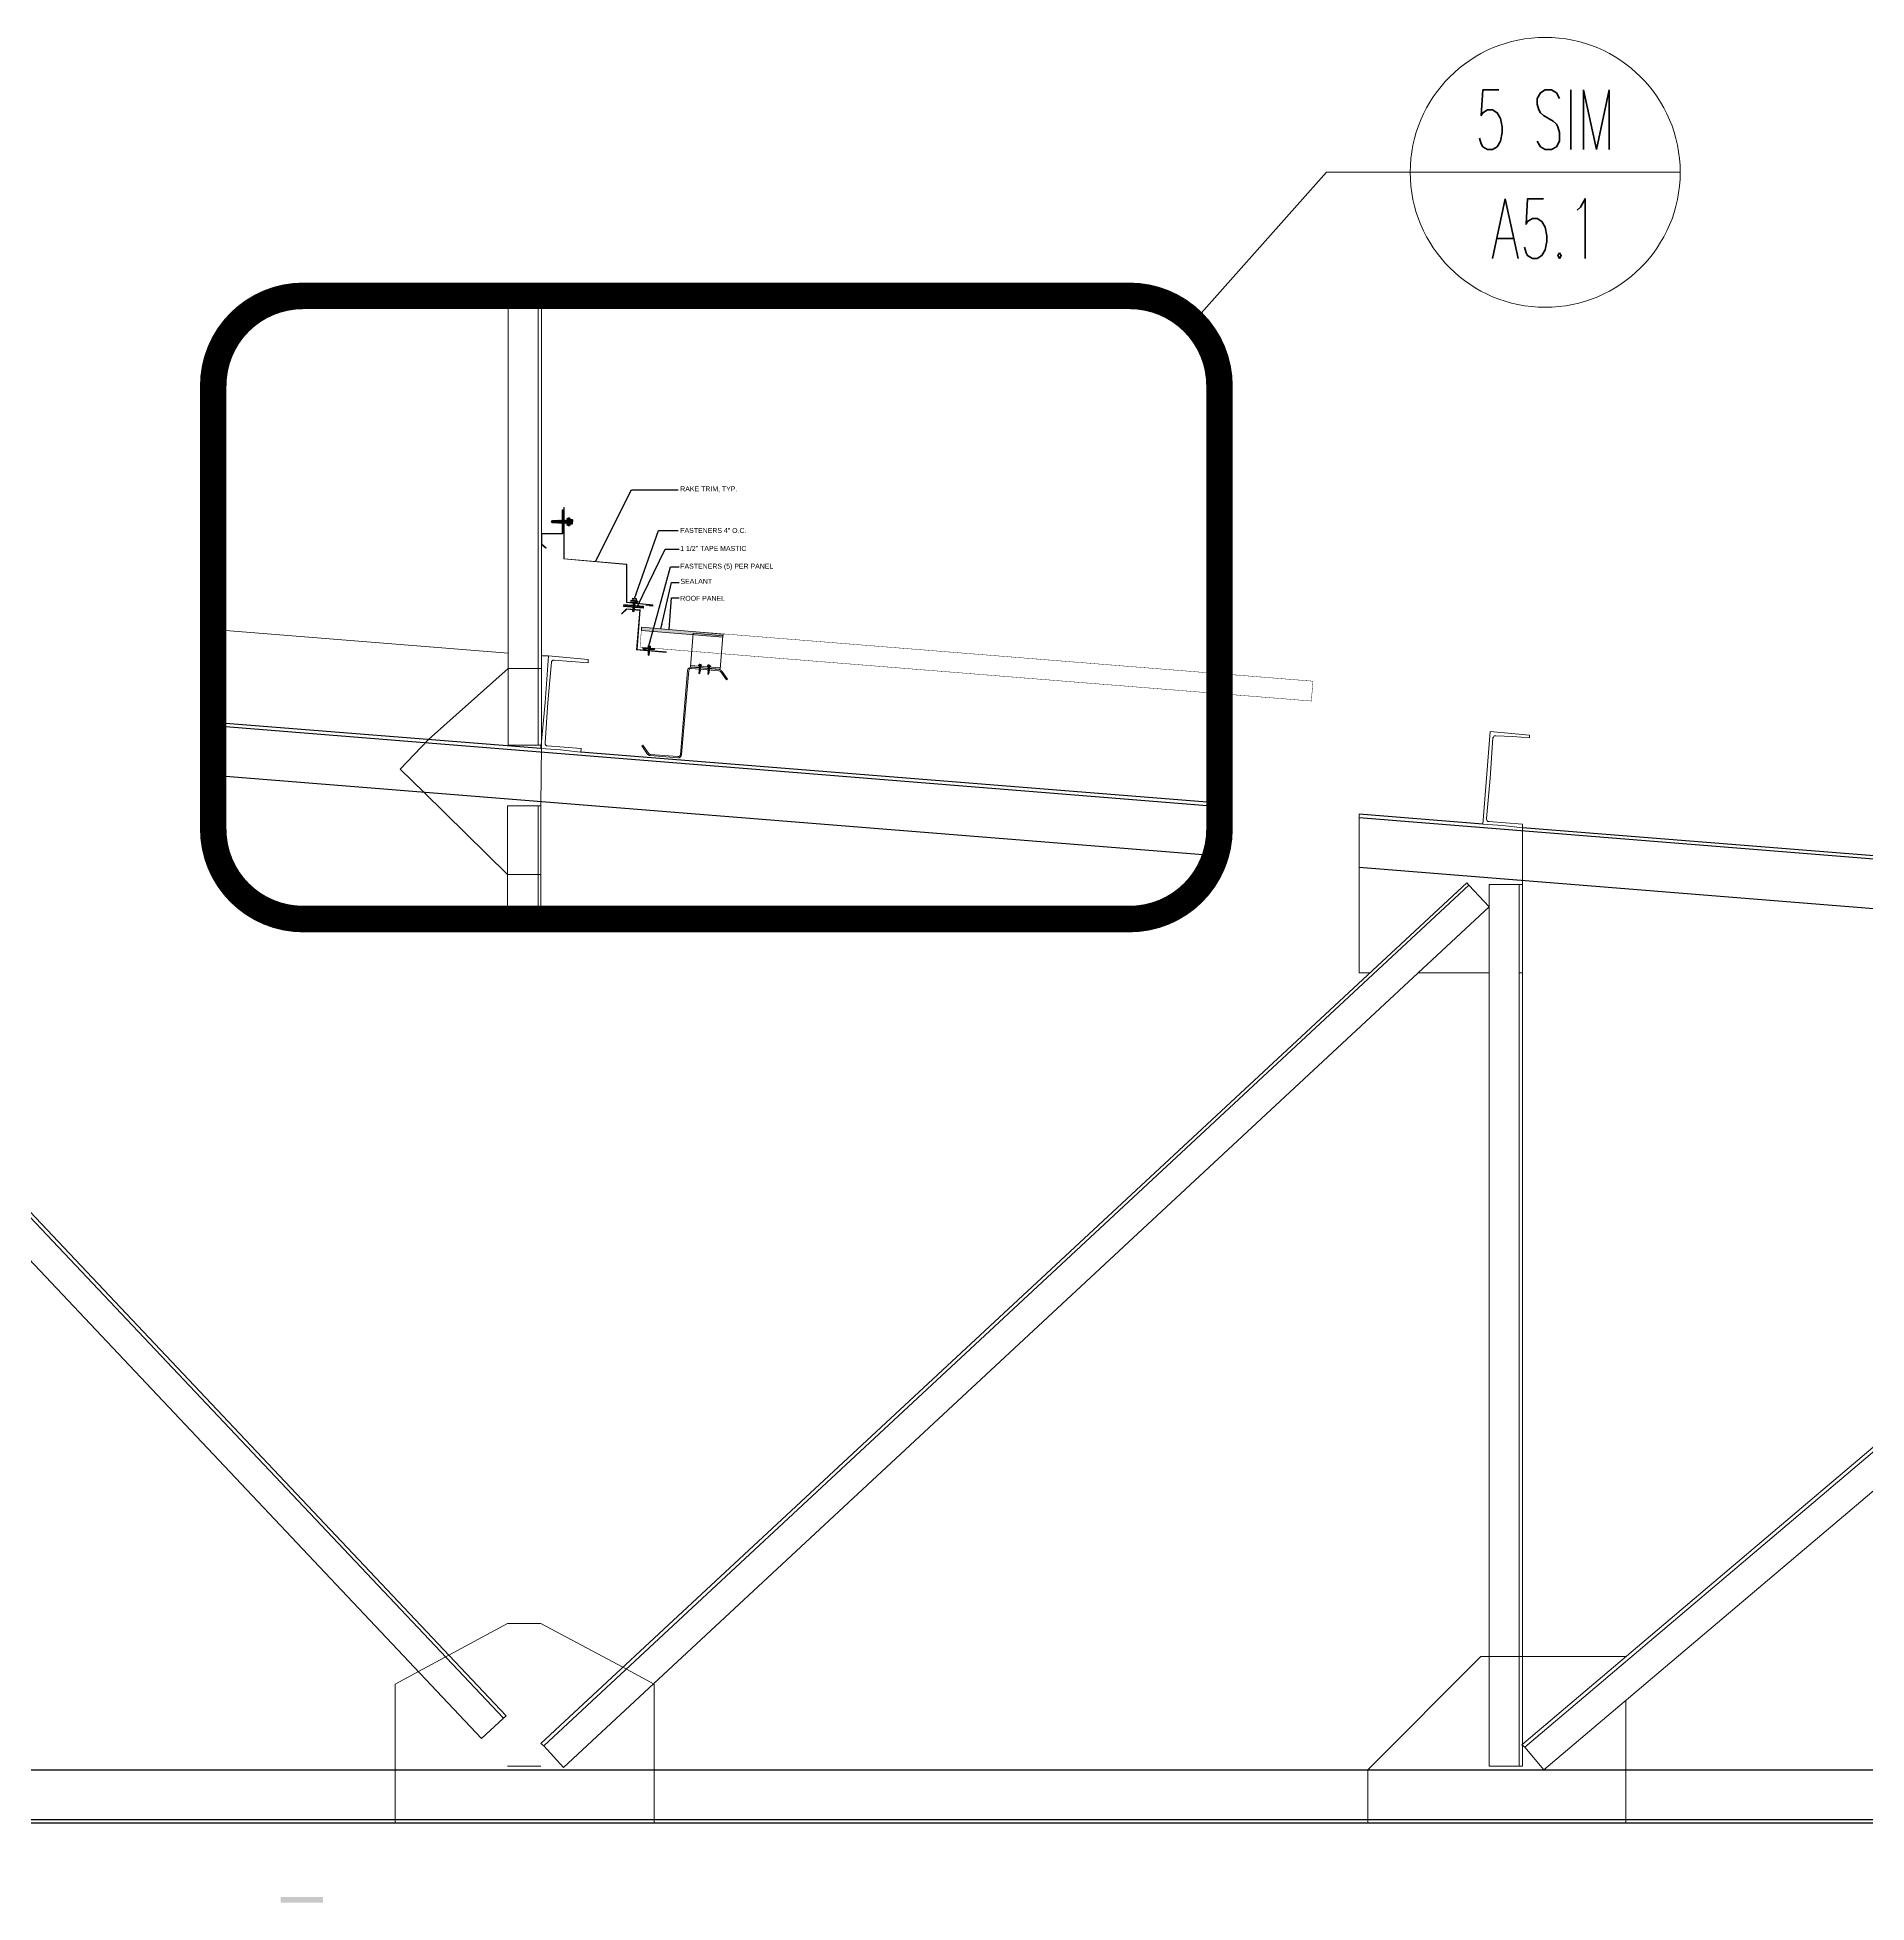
# Model space of a CAD drawing. Header units: inches. Extents: x -33163 to 19162, y -8858 to 30669.
# Drawn here: x -25838.1 to -25700.1, y -225.8 to -85.1 of the extents above; entities that cross this region are included whole.
import ezdxf
from ezdxf.enums import TextEntityAlignment as Align

# ---------------------------------------------------------------- set-up
doc = ezdxf.new("R2010")
doc.units = ezdxf.units.IN
doc.linetypes.add('DASHED', pattern=[0.75, 0.5, -0.25])
doc.linetypes.add('HIDDEN2', pattern=[0.1875, 0.125, -0.0625])
doc.layers.get('0').update_dxf_attribs({"color": 9, "lineweight": 0})
doc.layers.get('Defpoints').update_dxf_attribs({"color": 254})
for name, color, linetype, lineweight in [('06 - Fasteners', 11, 'Continuous', 30), ('12 - Steel', 11, 'Continuous', 15), ('A-ANNO-NOTE-04', 12, 'Continuous', 9), ('A-ANNO-SYMB-48', 12, 'Continuous', 9)]:
    doc.layers.add(name, color=color, linetype=linetype, lineweight=lineweight)
doc.layers.add('TRUSS_Geometry', color=12, linetype='Continuous')
doc.layers.add('WALL_Solid Fills', color=11, linetype='Continuous')
doc.styles.add('GENERATED_STYLE_1', font='arial.ttf')
doc.styles.add('ROMANS', font='romans.shx', dxfattribs={"width": 1.1})
doc.dimstyles.new('RDSTANDARD', dxfattribs={"dimtxt": 0.1, "dimasz": 0.1, "dimexe": 0.0625, "dimexo": 0.125, "dimgap": 0.05, "dimtad": 1, "dimdec": 4, "dimzin": 7, "dimdsep": 46, "dimlunit": 4, "dimtxsty": 'ROMANS', "dimcen": 0.09, "dimadec": 0, "dimazin": 0, "dimtfac": 1, "dimtdec": 4, "dimtofl": 0, "dimtmove": 2, "dimatfit": 3, "dimfxl": 1, "dimfrac": 2, "dimtolj": 1, "dimtzin": 0, "dimarcsym": 0})

# ---------------------------------------------------------------- blocks, each defined once
blk = doc.blocks.new('DETL_TAG')
at = {"color": 0, "linetype": 'ByBlock'}
blk.add_line((20.36, 0), (-20.36, 0), dxfattribs=at)
blk.add_circle((0, 0), 20.36, dxfattribs=at)
at = {"color": 0, "linetype": 'ByBlock', "style": 'ROMANS', "width": 0.625}
for tag, p in [('NUMBER', (0, 7.92)), ('SHEET', (0, -8.49)), ('NOTE', (0, -28.8)), ('NOTE', (0, -40.97))]:
    blk.add_attdef(tag, text='', height=9, dxfattribs=at).set_placement(p, align=Align.MIDDLE)
blk = doc.blocks.new('A$C6144763C')
at = {"linetype": 'Continuous'}
for p, q in [((-1.08, 2.1), (-1.48, 1.7)), ((-1.06, 2.06), (-1.45, 1.67)), ((-1.08, 2.1), (0.04, 2)), ((-1.06, 2.06), (0, 1.97)), ((0, 1.97), (-0.17, -0.11)), ((0.04, 2), (-0.13, -0.07)), ((-1.45, 1.67), (-1.48, 1.7)), ((-0.17, -0.11), (2.23, -0.31)), ((-0.13, -0.07), (2.24, -0.27)), ((2.24, -0.27), (2.23, -0.31))]:
    blk.add_line(p, q, dxfattribs=at)
blk = doc.blocks.new('A$C9c36cfad')
at = {"layer": '06 - Fasteners'}
h = blk.add_hatch(color=256, dxfattribs=at)
edge = h.paths.add_edge_path()
edge.add_line((0.18, 1.57), (0.48, 1.54))
edge.add_arc((0.48, 1.52), 0.0242, -4.8122, 85.186, ccw=False)
edge.add_line((0.5, 1.52), (0.49, 1.39))
edge.add_line((0.49, 1.39), (0.14, 1.42))
edge.add_line((0.14, 1.42), (0.15, 1.55))
edge.add_arc((0.18, 1.54), 0.0242, 85.1896, 175.1878, ccw=False)
h = blk.add_hatch(color=256, dxfattribs=at)
edge = h.paths.add_edge_path()
edge.add_line((0.27, 1.56), (0.39, 1.55))
edge.add_arc((0.39, 1.53), 0.0242, -4.8122, 85.1878, ccw=False)
edge.add_line((0.41, 1.52), (0.4, 1.39))
edge.add_line((0.4, 1.39), (0.23, 1.41))
edge.add_line((0.23, 1.41), (0.24, 1.54))
edge.add_arc((0.26, 1.54), 0.0242, 85.1878, 175.1878, ccw=False)
for points in [[(0, 1.26), (0.01, 1.35), (0.61, 1.3), (0.6, 1.21)], [(0.07, 1.35), (0.55, 1.31), (0.54, 1.14), (0.05, 1.18)], [(0.35, 0.66), (0.37, 0.65), (0.34, 0.64), (0.16, 0.63), (0.13, 0.64), (0.16, 0.65)], [(0.34, 0.59), (0.37, 0.58), (0.34, 0.57), (0.15, 0.56), (0.13, 0.57), (0.15, 0.59)], [(0.33, 0.53), (0.35, 0.51), (0.33, 0.5), (0.15, 0.49), (0.13, 0.5), (0.15, 0.52)], [(0.36, 0.8), (0.38, 0.79), (0.36, 0.77), (0.17, 0.77), (0.14, 0.78), (0.17, 0.79)], [(0.35, 0.73), (0.38, 0.72), (0.35, 0.71), (0.16, 0.7), (0.14, 0.71), (0.17, 0.72)], [(0.36, 0.87), (0.39, 0.86), (0.36, 0.84), (0.17, 0.83), (0.15, 0.85), (0.18, 0.86)], [(0.37, 1.01), (0.4, 0.99), (0.37, 0.98), (0.19, 0.97), (0.16, 0.98), (0.19, 1)], [(0.37, 0.94), (0.39, 0.93), (0.37, 0.91), (0.18, 0.9), (0.16, 0.92), (0.18, 0.93)], [(0.34, 0.46), (0.16, 0.45), (0.33, 0.45), (0.34, 0.46), (0.33, 0.47), (0.16, 0.45)], [(0.17, 1.11), (0.2, 1.12), (0.39, 1.13), (0.41, 1.12), (0.38, 1.11), (0.2, 1.1)], [(0.38, 1.07), (0.41, 1.06), (0.38, 1.05), (0.19, 1.04), (0.17, 1.05), (0.19, 1.07)], [(0.19, 1.13), (0.2, 1.12), (0.38, 1.12), (0.39, 1.13)]]:
    blk.add_hatch(color=256, dxfattribs=at).paths.add_polyline_path(points)
for p, q in [((0.01, 1.35, -0.1), (0.14, 1.42, -0.1)), ((0.37, 0.65, -0.1), (0.13, 0.64, -0.1)), ((0.37, 0.58, -0.1), (0.13, 0.57, -0.1)), ((0.35, 0.51, -0.1), (0.13, 0.5, -0.1)), ((0.14, 0.44, -0.1), (0.2, 1.12, -0.1)), ((0.38, 0.79, -0.1), (0.14, 0.78, -0.1)), ((0.38, 0.72, -0.1), (0.14, 0.71, -0.1)), ((0.39, 0.86, -0.1), (0.15, 0.85, -0.1)), ((0.4, 0.99, -0.1), (0.16, 0.98, -0.1)), ((0.39, 0.93, -0.1), (0.16, 0.92, -0.1)), ((0.17, 1.11, -0.1), (0.41, 1.12, -0.1)), ((0.41, 1.06, -0.1), (0.17, 1.05, -0.1)), ((0.38, 1.12, -0.1), (0.33, 0.42, -0.1)), ((0.33, 0.43, -0.1), (0.33, 0.43, -0.1)), ((0.49, 1.39, -0.1), (0.61, 1.3, -0.1))]:
    blk.add_line(p, q, dxfattribs=at)
at = {"layer": '06 - Fasteners', "elevation": -0.1}
for points in [[(0.18, 1.57), (0.48, 1.54, -0.414205), (0.5, 1.52), (0.49, 1.39), (0.14, 1.42), (0.15, 1.55, -0.414205)], [(0.27, 1.56), (0.39, 1.55, -0.414214), (0.41, 1.52), (0.4, 1.39), (0.23, 1.41), (0.24, 1.54, -0.414214)], [(0.2, 0.01), (0.19, 0.01, -0.280318), (0.19, 0.03), (0.21, 0.06), (0.24, 0.36, -0.374587), (0.27, 0.39), (0.28, 0.38, -0.374587), (0.31, 0.35), (0.29, 0.07), (0.2, 0.01)]]:
    blk.add_lwpolyline(points, format="xyb", close=True, dxfattribs=at)
for points in [[(0.31, 1.56), (0.31, 1.52), (0.34, 1.52), (0.35, 1.55)], [(0.33, 0.43), (0.33, 0.43), (0.3, 0.06), (0.2, 0), (0.2, 0), (0.11, 0.07), (0.14, 0.44)]]:
    blk.add_lwpolyline(points, dxfattribs=at)
for points in [[(0, 1.26), (0.01, 1.35), (0.61, 1.3), (0.6, 1.21)], [(0.07, 1.35), (0.55, 1.31), (0.54, 1.14), (0.05, 1.18)], [(0.35, 0.66), (0.37, 0.65), (0.34, 0.64), (0.16, 0.63), (0.13, 0.64), (0.16, 0.65)], [(0.34, 0.59), (0.37, 0.58), (0.34, 0.57), (0.15, 0.56), (0.13, 0.57), (0.15, 0.59)], [(0.33, 0.53), (0.35, 0.51), (0.33, 0.5), (0.15, 0.49), (0.13, 0.5), (0.15, 0.52)], [(0.36, 0.8), (0.38, 0.79), (0.36, 0.77), (0.17, 0.77), (0.14, 0.78), (0.17, 0.79)], [(0.35, 0.73), (0.38, 0.72), (0.35, 0.71), (0.16, 0.7), (0.14, 0.71), (0.17, 0.72)], [(0.36, 0.87), (0.39, 0.86), (0.36, 0.84), (0.17, 0.83), (0.15, 0.85), (0.18, 0.86)], [(0.37, 1.01), (0.4, 0.99), (0.37, 0.98), (0.19, 0.97), (0.16, 0.98), (0.19, 1)], [(0.37, 0.94), (0.39, 0.93), (0.37, 0.91), (0.18, 0.9), (0.16, 0.92), (0.18, 0.93)], [(0.34, 0.46), (0.16, 0.45), (0.33, 0.45), (0.34, 0.46), (0.33, 0.47), (0.16, 0.45)], [(0.17, 1.11), (0.2, 1.12), (0.39, 1.13), (0.41, 1.12), (0.38, 1.11), (0.2, 1.1)], [(0.38, 1.07), (0.41, 1.06), (0.38, 1.05), (0.19, 1.04), (0.17, 1.05), (0.19, 1.07)], [(0.19, 1.13), (0.2, 1.12), (0.38, 1.12), (0.39, 1.13)]]:
    blk.add_lwpolyline(points, close=True, dxfattribs=at)
for points in [[(0.48, 1.19), (0.48, 1.2, 0.414214), (0.47, 1.21), (0.13, 1.24, 0.414214), (0.12, 1.23), (0.12, 1.22)], [(0.19, 1.13), (0.2, 1.16, 0.236068), (0.17, 1.22)], [(0.39, 1.13), (0.39, 1.14, -0.236068), (0.43, 1.19)]]:
    blk.add_lwpolyline(points, format="xyb", dxfattribs=at)
at = {"layer": '06 - Fasteners'}
blk.add_ellipse((0.16, 0.06, -0.1), major_axis=(0.0519, -0.0044), ratio=0.510919, start_param=-0.020405, end_param=2.920278, dxfattribs=at)
blk = doc.blocks.new('A$C61448538')
at = {"linetype": 'Continuous'}
for p, q in [((-0.16, 0.52), (0.12, 3.88)), ((0.12, 3.88), (3.11, 3.63)), ((2.83, 0.27), (3.11, 3.63)), ((-0.16, 0.52), (2.83, 0.27)), ((-0.15, 0.64), (2.84, 0.39))]:
    blk.add_line(p, q, dxfattribs=at)
blk = doc.blocks.new('H1030')
at = {"linetype": 'Continuous', "lineweight": 0}
h = blk.add_hatch(color=253, dxfattribs=at)
edge = h.paths.add_edge_path()
edge.add_line((-0.1, 0.03), (0.1, 0.01))
edge.add_arc((0.1, 0), 0.0084, -4.7636, 85.2364, ccw=False)
edge.add_line((0.11, 0), (0.11, 0))
edge.add_arc((0.1, 0), 0.0084, 265.2364, 355.2364, ccw=False)
edge.add_line((0.1, -0.01), (-0.1, 0.01))
edge.add_arc((-0.1, 0.02), 0.0084, 175.2364, 265.2364, ccw=False)
edge.add_line((-0.11, 0.02), (-0.11, 0.02))
edge.add_arc((-0.1, 0.02), 0.0084, 85.2364, 175.2364, ccw=False)
for points in [[(-0.04, 0), (0.04, 0), (0.04, -0.02), (0.04, -0.04), (-0.05, -0.05), (-0.04, -0.04), (-0.05, -0.02)], [(-0.06, -0.27), (-0.08, -0.27), (-0.06, -0.26), (0.02, -0.25), (0.03, -0.26), (0.02, -0.27)], [(-0.07, -0.31), (-0.08, -0.3), (-0.07, -0.29), (0.02, -0.29), (0.03, -0.29), (0.02, -0.3)], [(-0.07, -0.34), (-0.08, -0.34), (-0.07, -0.33), (0.01, -0.32), (0.03, -0.33), (0.01, -0.34)], [(-0.06, -0.17), (-0.07, -0.16), (-0.05, -0.15), (0.03, -0.15), (0.04, -0.15), (0.03, -0.16)], [(-0.06, -0.2), (-0.07, -0.2), (-0.06, -0.19), (0.03, -0.18), (0.04, -0.19), (0.03, -0.2)], [(-0.06, -0.24), (-0.07, -0.23), (-0.06, -0.22), (0.02, -0.22), (0.03, -0.22), (0.02, -0.23)], [(-0.06, -0.03), (-0.05, -0.02), (0.04, -0.02), (-0.04, -0.04)], [(-0.05, -0.06), (-0.06, -0.06), (-0.05, -0.05), (0.04, -0.04), (0.05, -0.05), (0.04, -0.06)], [(-0.05, -0.1), (-0.06, -0.09), (-0.05, -0.08), (0.04, -0.08), (0.05, -0.08), (0.03, -0.09)], [(-0.05, -0.13), (-0.06, -0.13), (-0.05, -0.12), (0.03, -0.11), (0.04, -0.12), (0.03, -0.13)], [(0.01, -0.36), (0.02, -0.36), (0.01, -0.37), (-0.03, -0.37)]]:
    blk.add_hatch(color=253, dxfattribs=at).paths.add_polyline_path(points)
at = {"color": 253, "linetype": 'Continuous', "lineweight": 0}
for p, q in [((0.03, -0.26), (-0.08, -0.27)), ((0.03, -0.29), (-0.08, -0.3)), ((0.03, -0.33), (-0.08, -0.34)), ((0.04, -0.15), (-0.07, -0.16)), ((0.04, -0.19), (-0.07, -0.2)), ((0.03, -0.22), (-0.07, -0.23)), ((-0.06, -0.03), (0.04, -0.02)), ((-0.06, -0.03), (0.04, -0.02)), ((0.05, -0.05), (-0.06, -0.06)), ((0.05, -0.08), (-0.06, -0.09)), ((0.04, -0.12), (-0.06, -0.13)), ((0.02, -0.36), (-0.03, -0.37)), ((0.01, -0.37), (0.01, -0.37)), ((0.01, -0.37), (0.01, -0.37))]:
    blk.add_line(p, q, dxfattribs=at)
for points in [[(-0.1, 0.03), (0.1, 0.01, -0.414214), (0.11, 0), (0.11, 0, -0.414214), (0.1, -0.01), (-0.1, 0.01, -0.414214), (-0.11, 0.02), (-0.11, 0.02, -0.414214)], [(0.09, 0.07), (0.09, 0.01), (-0.09, 0.03), (-0.08, 0.09, -0.370293), (-0.07, 0.1), (0.08, 0.09, -0.370293)], [(-0.07, 0.1), (-0.06, 0.1, -0.369198), (-0.04, 0.08), (-0.05, 0.02), (-0.09, 0.03), (-0.08, 0.09, -0.369198)], [(0.05, 0.08), (0.05, 0.02), (-0.04, 0.02), (-0.04, 0.08, -0.374259), (-0.02, 0.1), (0.04, 0.09, -0.374259)], [(0.07, 0.09), (0.08, 0.09, -0.369198), (0.09, 0.07), (0.09, 0.01), (0.05, 0.02), (0.05, 0.08, -0.369198)], [(-0.05, -0.61), (-0.05, -0.61, -0.321424), (-0.05, -0.6), (-0.04, -0.58), (-0.03, -0.43, -0.414078), (-0.02, -0.42), (-0.01, -0.42, -0.414078), (0, -0.44), (-0.01, -0.58), (-0.05, -0.61)]]:
    blk.add_lwpolyline(points, format="xyb", close=True, dxfattribs=at)
at = {"color": 253, "linetype": 'DASHED', "lineweight": 0, "ltscale": 0.02}
blk.add_lwpolyline([(0.06, 0.09), (0.06, 0.07), (-0.05, 0.08), (-0.05, 0.1)], dxfattribs=at)
at = {"color": 253, "linetype": 'Continuous', "lineweight": 0}
for points in [[(-0.04, 0), (0.04, 0), (0.04, -0.02), (0.04, -0.04), (-0.05, -0.05), (-0.04, -0.04), (-0.05, -0.02)], [(-0.06, -0.27), (-0.08, -0.27), (-0.06, -0.26), (0.02, -0.25), (0.03, -0.26), (0.02, -0.27)], [(-0.07, -0.31), (-0.08, -0.3), (-0.07, -0.29), (0.02, -0.29), (0.03, -0.29), (0.02, -0.3)], [(-0.07, -0.34), (-0.08, -0.34), (-0.07, -0.33), (0.01, -0.32), (0.03, -0.33), (0.01, -0.34)], [(-0.06, -0.17), (-0.07, -0.16), (-0.05, -0.15), (0.03, -0.15), (0.04, -0.15), (0.03, -0.16)], [(-0.06, -0.2), (-0.07, -0.2), (-0.06, -0.19), (0.03, -0.18), (0.04, -0.19), (0.03, -0.2)], [(-0.06, -0.24), (-0.07, -0.23), (-0.06, -0.22), (0.02, -0.22), (0.03, -0.22), (0.02, -0.23)], [(-0.06, -0.03), (-0.05, -0.02), (0.04, -0.02), (-0.04, -0.04)], [(-0.05, -0.06), (-0.06, -0.06), (-0.05, -0.05), (0.04, -0.04), (0.05, -0.05), (0.04, -0.06)], [(-0.05, -0.1), (-0.06, -0.09), (-0.05, -0.08), (0.04, -0.08), (0.05, -0.08), (0.03, -0.09)], [(-0.05, -0.13), (-0.06, -0.13), (-0.05, -0.12), (0.03, -0.11), (0.04, -0.12), (0.03, -0.13)], [(0.01, -0.36), (0.02, -0.36), (0.01, -0.37), (-0.03, -0.37)]]:
    blk.add_lwpolyline(points, close=True, dxfattribs=at)
for points in [[(0.01, -0.37), (0.01, -0.37), (-0.01, -0.58), (-0.05, -0.62), (-0.05, -0.62), (-0.09, -0.58), (-0.07, -0.37)], [(-0.07, -0.37), (-0.04, -0.04), (0.04, -0.04), (0.01, -0.37)]]:
    blk.add_lwpolyline(points, dxfattribs=at)
blk.add_ellipse((-0.07, -0.58), major_axis=(0.0234, -0.002), ratio=0.711096, start_param=-0.020405, end_param=2.920278, dxfattribs=at)
blk = doc.blocks.new('A$C5EA04E1A')
for p, q in [((-0.35, 0.8), (-0.35, 0.79)), ((-0.29, 0.83), (-0.34, 0.82)), ((-0.32, 0.77), (0.18, 0.81)), ((-0.29, 0.83), (0.14, 0.87)), ((-0.28, 0.7), (-0.29, 0.77)), ((-0.28, 0.86), (0.12, 0.89)), ((-0.28, 0.83), (0.13, 0.87)), ((-0.28, 0.85), (-0.28, 0.86)), ((-0.28, 0.7), (0.15, 0.74)), ((-0.25, 1), (-0.23, 0.86)), ((-0.23, 1.02), (0.04, 1.04)), ((-0.17, 0.74), (0.03, 0.79)), ((-0.17, 0.74), (-0.14, 0.76)), ((-0.17, 0.74), (-0.14, 0.73)), ((-0.16, 0.71), (0.02, 0.76)), ((-0.16, 0.68), (0.03, 0.73)), ((-0.16, 0.71), (-0.13, 0.73)), ((-0.16, 0.68), (-0.13, 0.7)), ((-0.16, 0.68), (-0.13, 0.67)), ((-0.16, 0.61), (0.04, 0.66)), ((-0.16, 0.61), (-0.13, 0.64)), ((-0.16, 0.61), (-0.12, 0.61)), ((-0.15, 1), (-0.14, 0.87)), ((-0.15, 0.55), (0.04, 0.6)), ((-0.15, 0.55), (-0.12, 0.57)), ((-0.15, 0.55), (-0.12, 0.55)), ((-0.15, 0.49), (0.05, 0.54)), ((-0.15, 0.49), (-0.12, 0.51)), ((-0.15, 0.49), (-0.11, 0.49)), ((-0.14, 0.76), (0, 0.79)), ((-0.14, 0.78), (0, 0.79)), ((-0.14, 0.78), (-0.14, 0.76)), ((-0.14, 0.73), (0, 0.77)), ((-0.14, 0.73), (-0.13, 0.7)), ((-0.14, 0.43), (0.05, 0.48)), ((-0.14, 0.43), (-0.11, 0.45)), ((-0.14, 0.43), (-0.11, 0.42)), ((-0.14, 0.37), (0.06, 0.42)), ((-0.14, 0.37), (-0.11, 0.39)), ((-0.14, 0.37), (-0.1, 0.36)), ((-0.13, 0.78), (-0.01, 0.79)), ((-0.13, 0.78), (-0.13, 0.73)), ((-0.13, 0.73), (-0.01, 0.76)), ((-0.13, 0.7), (0, 0.73)), ((-0.13, 0.67), (0, 0.71)), ((-0.13, 0.67), (-0.13, 0.64)), ((-0.13, 0.64), (0.01, 0.67)), ((-0.13, 0.3), (0.06, 0.35)), ((-0.13, 0.3), (-0.1, 0.32)), ((-0.13, 0.3), (-0.1, 0.3)), ((-0.12, 0.61), (0.01, 0.64)), ((-0.12, 0.61), (-0.12, 0.57)), ((-0.12, 0.57), (0.01, 0.61)), ((-0.12, 0.55), (0.01, 0.58)), ((-0.12, 0.55), (-0.12, 0.51)), ((-0.12, 0.51), (0.02, 0.54)), ((-0.11, 0.49), (0.02, 0.52)), ((-0.11, 0.49), (-0.11, 0.45)), ((-0.11, 0.45), (0.02, 0.48)), ((-0.11, 0.42), (0.02, 0.46)), ((-0.11, 0.42), (-0.11, 0.39)), ((-0.11, 0.39), (0.03, 0.42)), ((-0.1, 0.36), (0.03, 0.39)), ((-0.1, 0.36), (-0.1, 0.32)), ((-0.1, 0.32), (0.03, 0.36)), ((-0.1, 0.3), (0.03, 0.33)), ((-0.1, 0.3), (-0.1, 0.26)), ((-0.08, 0.25), (-0.07, 0.04)), ((-0.07, 0.08), (-0.07, 0.29)), ((0, 0.01), (-0.07, 0.04)), ((-0.03, 1.01), (-0.02, 0.88)), ((-0.01, 0.79), (-0.01, 0.76)), ((-0.01, 0.76), (0.02, 0.76)), ((0, 0.77), (0.03, 0.79)), ((0, 0.79), (0, 0.73)), ((0, 0.74), (0.02, 0.76)), ((0, 0.73), (0.03, 0.73)), ((0, 0.71), (0.03, 0.73)), ((0, 0.71), (0.01, 0.67)), ((0, 0.01), (0.02, 0.17)), ((0, 0.01), (0.05, 0.05)), ((0.01, 0.67), (0.04, 0.66)), ((0.01, 0.64), (0.04, 0.66)), ((0.01, 0.64), (0.01, 0.61)), ((0.01, 0.61), (0.04, 0.6)), ((0.01, 0.58), (0.04, 0.6)), ((0.01, 0.58), (0.02, 0.54)), ((0.02, 0.54), (0.05, 0.54)), ((0.02, 0.52), (0.05, 0.54)), ((0.02, 0.52), (0.02, 0.48)), ((0.02, 0.48), (0.05, 0.48)), ((0.02, 0.46), (0.05, 0.48)), ((0.02, 0.46), (0.03, 0.42)), ((0.02, 0.02), (0.02, 0.27)), ((0.03, 0.42), (0.06, 0.42)), ((0.03, 0.39), (0.06, 0.42)), ((0.03, 0.39), (0.03, 0.36)), ((0.03, 0.36), (0.06, 0.35)), ((0.03, 0.33), (0.06, 0.35)), ((0.03, 0.33), (0.04, 0.3)), ((0.03, 0.28), (0.05, 0.05)), ((0.07, 1.02), (0.08, 0.89)), ((0.12, 0.88), (0.12, 0.89)), ((0.14, 0.87), (0.19, 0.86)), ((0.15, 0.74), (0.15, 0.81)), ((0.21, 0.84), (0.21, 0.84))]:
    blk.add_line(p, q)
at = {"linetype": 'Continuous'}
for p, q in [((-0.1, 0.26), (-0.08, 0.25)), ((0.04, 0.3), (0.03, 0.28))]:
    blk.add_line(p, q, dxfattribs=at)
for centre, radius, start, end in [((-0.33, 0.8), 0.02, 104.7974, 173.9867), ((-0.32, 0.8), 0.03, 173.9867, 184.7974), ((-0.32, 0.8), 0.03, 184.7974, 274.7974), ((-0.3, 0.85), 0.02, 274.7974, 349.7974), ((-0.23, 1), 0.02, 94.7974, 184.7974), ((-0.17, 1), 0.02, 4.7974, 94.7974), ((-0.13, 1.01), 0.02, 94.7974, 184.7974), ((-0.04, 0.21), 0.0853, 48.9429, 111.8512), ((-0.05, 1.01), 0.02, 4.7974, 94.7974), ((-0.01, 1.02), 0.02, 94.7974, 184.7974), ((0.05, 1.02), 0.02, 4.7974, 94.7974), ((0.14, 0.89), 0.02, 199.7974, 274.7974), ((0.18, 0.84), 0.03, 274.7974, 4.7974), ((0.19, 0.84), 0.02, 15.6081, 84.7974), ((0.18, 0.84), 0.03, 4.7974, 15.6081)]:
    blk.add_arc(centre, radius, start, end)
blk.add_solid([(-0.29, 0.77), (0.15, 0.81), (-0.28, 0.7), (0.15, 0.74)])
blk = doc.blocks.new('A$C6602D72C')
at = {"linetype": 'Continuous'}
for p, q in [((-1.29, -0.19), (-1.66, -0.57)), ((-1.63, -0.59), (-1.66, -0.57)), ((-1.27, -0.23), (-1.63, -0.59)), ((-1.29, -0.19), (-0.23, -0.28)), ((-1.27, -0.23), (-0.28, -0.32)), ((-0.29, -0.31), (-0.54, -3.3)), ((-0.25, -0.28), (-0.49, -3.26)), ((-0.54, -3.3), (1.72, -3.49)), ((-0.49, -3.26), (1.72, -3.45)), ((1.72, -3.45), (1.72, -3.49))]:
    blk.add_line(p, q, dxfattribs=at)

msp = doc.modelspace()

# ---------------------------------------------------------------- hatches: boundary and pattern name
h = msp.add_hatch()
h.set_pattern_fill('DOTS', color=256, scale=1.220514, angle=355.2370129)
h.set_pattern_definition([(355.237013, (-27394.6339, -76.88612), (0.0443433805, 0.0728517134), [0, -0.0762821475])])
h.paths.add_polyline_path([(-25792.38053, -128.14603), (-25792.36787, -127.99399), (-25793.86269, -127.86944), (-25793.87535, -128.02147)])
at = {"linetype": 'Continuous'}
msp.add_hatch(color=256, dxfattribs=at).paths.add_polyline_path([(-25792.51224, -129.58832), (-25792.5317, -129.82188), (-25786.38786, -130.33387), (-25786.36839, -130.1003)])
h = msp.add_hatch()
h.set_pattern_fill('DOTS', color=256, scale=0.686539, angle=355.2370129)
h.set_pattern_definition([(355.237013, (-26692.82915, -102.461225), (0.0249431515, 0.0409790888), [0, -0.042908708])])
h.paths.add_polyline_path([(-25791.56163, -131.29492), (-25791.55451, -131.2094), (-25792.39534, -131.13934), (-25792.40247, -131.22486)])

# ---------------------------------------------------------------- linework, layer by layer
msp.add_lwpolyline([(-25798.36028, -120.54991), (-25798.36028, -124.41159), (-25793.62836, -124.82558), (-25793.62836, -127.7039), (-25791.67174, -127.89377), (-25791.67174, -127.99627), (-25792.19174, -127.9523), (-25792.19174, -127.9323), (-25791.69174, -127.97627), (-25791.69174, -127.91377), (-25793.64836, -127.7239), (-25793.64836, -124.8439), (-25798.38028, -124.42991), (-25798.38028, -120.54991)], close=True, dxfattribs=at)
for points in [[(-25793.87535, -128.02147), (-25792.38053, -128.14603), (-25792.36787, -127.99399), (-25793.86269, -127.86944)], [(-25792.40247, -131.22486), (-25791.56163, -131.29492), (-25791.55451, -131.2094), (-25792.39534, -131.13934)]]:
    msp.add_lwpolyline(points, close=True)
msp.add_lwpolyline([(-25792.51224, -129.58832), (-25792.5317, -129.82188), (-25786.38786, -130.33387), (-25786.36839, -130.1003), (-25792.51224, -129.58832)], dxfattribs=at)
at = {"layer": '12 - Steel', "const_width": 0.03}
msp.add_lwpolyline([(-25742.01023, -135.14631), (-25792.63224, -131.08351), (-25792.51224, -129.58832), (-25741.89023, -133.65111)], close=True, dxfattribs=at)
at = {"layer": '12 - Steel'}
msp.add_lwpolyline([(-25789.49354, -139.17905, -0.414213562), (-25789.79301, -139.43202), (-25791.86418, -139.25766, -0.244698443), (-25792.08054, -139.12082), (-25792.49412, -138.53426), (-25792.42109, -138.48276), (-25792.003, -139.07572, 0.244698443), (-25791.85666, -139.16827), (-25789.78549, -139.34264, 0.414213562), (-25789.58292, -139.17153), (-25789.04604, -132.84808), (-25789.04503, -132.84825, -0.414213562), (-25788.74555, -132.59529), (-25786.67438, -132.76965, -0.244698443), (-25786.45803, -132.90649), (-25786.04444, -133.49305), (-25786.11747, -133.54454), (-25786.53556, -132.95159, 0.244698443), (-25786.6819, -132.85903), (-25788.75308, -132.68467, 0.414213562), (-25788.95564, -132.85578)], format="xyb", close=True, dxfattribs=at)
at = {"layer": 'A-ANNO-SYMB-48'}
msp.add_lwpolyline([(-25734.56044, -95.27491), (-25740.86942, -95.27491), (-25750.92309, -106.57831)], dxfattribs=at)
at = {"layer": 'Defpoints', "linetype": 'HIDDEN2', "const_width": 2, "flags": 128}
msp.add_lwpolyline([(-25824.81323, -111.3725), (-25824.81323, -144.80988, 0.414213562), (-25818.03323, -151.58988), (-25755.71727, -151.58988, 0.414213562), (-25748.93727, -144.80988), (-25748.93727, -111.3725, 0.414213562), (-25755.71727, -104.5925), (-25818.03323, -104.5925, 0.414213562)], format="xyb", close=True, dxfattribs=at)
at = {"layer": 'TRUSS_Geometry', "lineweight": 13}
for points in [[(-25802.56378, -104.5925), (-25802.56378, -138.46502), (-25800.32375, -138.46502)], [(-25800.11045, -142.73168), (-25800.11045, -143.05168), (-25800.0571, -138.46502), (-25800.32375, -138.46502), (-25800.32375, -104.5925)], [(-25800.0571, -138.46502), (-25800.0571, -104.5925)], [(-25802.56378, -131.53168), (-25824.81323, -129.74397)], [(-25799.52378, -131.74502), (-25800.0571, -131.74502)], [(-25800.0571, -132.70502), (-25802.56378, -132.70502), (-25808.59043, -138.03835), (-25810.72377, -140.27835), (-25808.91042, -142.03835), (-25802.61708, -148.22502), (-25800.11045, -148.22502)], [(-25802.93711, -211.85169), (-25802.72377, -211.69167), (-25872.85711, -137.45168), (-25873.07045, -137.61169), (-25802.93711, -211.85169), (-25804.59043, -213.39836), (-25874.56378, -139.26502), (-25944.53708, -213.29169), (-25946.19044, -211.74502), (-25876.11045, -137.61169), (-25876.32375, -137.45168), (-25946.35044, -211.58502), (-25946.19044, -211.74502)], [(-25800.11045, -138.46502), (-25800.11045, -138.73168)], [(-25802.61708, -151.58988), (-25802.61708, -143.05168), (-25800.32375, -143.05168), (-25800.32375, -151.58988)], [(-25800.11045, -151.58988), (-25800.11045, -143.05168), (-25800.32375, -143.05168)], [(-25737.60377, -155.63835), (-25738.40376, -155.63835), (-25738.40376, -147.69168), (-25738.40376, -143.69168)], [(-25726.35044, -155.63835), (-25726.08376, -155.63835), (-25726.08376, -148.70502), (-25726.08376, -144.70502)], [(-25799.89711, -213.93168), (-25800.11045, -213.77169), (-25730.29709, -148.86501), (-25730.1371, -149.02502)], [(-25726.35044, -215.47835), (-25726.35044, -148.97168), (-25726.08376, -148.97168), (-25726.08376, -215.47835), (-25726.35044, -215.47835), (-25728.59043, -215.47835), (-25728.59043, -148.97168), (-25726.35044, -148.97168)], [(-25725.92376, -214.03835), (-25726.1371, -213.87834), (-25656.2171, -154.62502), (-25656.00376, -154.78501)], [(-25728.59043, -155.63835), (-25733.92376, -155.63835)], [(-25791.57708, -219.74502), (-25791.57708, -215.74502), (-25791.57708, -209.29169), (-25793.92376, -208.01168), (-25800.11045, -204.70502), (-25802.61708, -204.70502), (-25807.04376, -207.10502), (-25809.33709, -208.33169), (-25811.0971, -209.29169), (-25811.0971, -215.74502), (-25811.0971, -219.74502)], [(-25737.76377, -219.74502), (-25737.76377, -215.74502), (-25729.23042, -207.21167), (-25728.59043, -207.21167), (-25726.35044, -207.21167), (-25718.29709, -207.21167)], [(-25718.29709, -210.51835), (-25718.29709, -215.74502), (-25718.29709, -219.74502)], [(-25800.32375, -215.47835), (-25802.61708, -215.47835)], [(-25800.32375, -215.47835), (-25800.11045, -215.47835)]]:
    msp.add_lwpolyline(points, dxfattribs=at)
at = {"layer": 'TRUSS_Geometry', "lineweight": 18}
for points in [[(-25796.53707, -132.01167), (-25796.53707, -132.11833), (-25796.53707, -132.27833), (-25797.81707, -132.17167), (-25799.09707, -132.065), (-25799.20374, -132.065), (-25799.25707, -132.11833), (-25799.3104, -132.17167), (-25799.3104, -132.225), (-25799.57707, -135.265), (-25799.7904, -138.305), (-25799.7904, -138.41167), (-25799.73707, -138.465), (-25799.68374, -138.51833), (-25799.6304, -138.51833), (-25798.3504, -138.625), (-25797.0704, -138.73167), (-25797.0704, -138.83833), (-25797.12374, -138.99833), (-25798.61707, -138.83833), (-25800.1104, -138.73167), (-25799.7904, -135.265), (-25799.52374, -131.745)], [(-25725.55042, -137.71832), (-25725.55042, -137.82498), (-25725.55042, -137.93165), (-25726.83042, -137.82498), (-25728.11042, -137.77165), (-25728.16375, -137.77165), (-25728.21708, -137.77165), (-25728.27042, -137.87832), (-25728.32375, -137.93165), (-25728.53708, -140.97165), (-25728.80375, -144.01165), (-25728.80375, -144.06498), (-25728.75042, -144.17165), (-25728.69708, -144.22498), (-25728.59042, -144.22498), (-25727.36375, -144.33165), (-25726.08375, -144.43832), (-25726.08375, -144.54498), (-25726.08375, -144.70498), (-25727.57708, -144.54498), (-25729.07042, -144.43832), (-25728.80375, -140.97165), (-25728.53708, -137.45165)]]:
    msp.add_lwpolyline(points, close=True, dxfattribs=at)
at = {"layer": 'TRUSS_Geometry', "lineweight": 25}
for points in [[(-25800.11045, -138.73168), (-25824.81323, -136.76043)], [(-25824.81323, -137.00009), (-25748.93727, -143.09527)], [(-25748.93727, -142.85024), (-25797.12375, -138.99834)], [(-25749.24463, -146.82813), (-25824.81323, -140.75854)], [(-25729.07043, -144.43835), (-25738.40376, -143.69226)], [(-25738.40376, -143.94143), (-25513.12376, -162.03835), (-25513.39043, -165.77169), (-25738.40376, -147.69885)], [(-25655.0971, -150.35834), (-25726.08376, -144.70502)], [(-26236.11045, -215.74502), (-25513.07043, -215.74502)], [(-25513.07043, -219.53168), (-26236.11045, -219.53168)], [(-26236.11045, -219.74502), (-25513.07043, -219.74502)]]:
    msp.add_lwpolyline(points, dxfattribs=at)
at = {"layer": 'TRUSS_Geometry', "lineweight": 13}
for points in [[(-25798.40378, -215.58502), (-25728.59043, -150.67835), (-25730.1371, -149.02502), (-25799.89711, -213.93168)], [(-25725.92376, -214.03835), (-25724.48376, -215.74502), (-25654.56376, -156.545), (-25656.00376, -154.78501)]]:
    msp.add_lwpolyline(points, close=True, dxfattribs=at)
at = {"layer": 'WALL_Solid Fills', "lineweight": 25, "transparency": 33554559}
msp.add_solid([(-25816.53708, -225.34501), (-25819.73712, -225.34501), (-25816.53708, -225.77169), (-25819.73712, -225.77169)], dxfattribs=at)

# ---------------------------------------------------------------- block references
at = {"linetype": 'Continuous', "rotation": 350.4728000000006}
msp.add_blockref('A$C5EA04E1A', (-25793.12744, -128.44168, 0.03974), dxfattribs=at)
at = {"linetype": 'Continuous'}
for name, p in [('A$C6602D72C', (-25792.36787, -127.99399)), ('H1030', (-25791.93805, -131.08923)), ('H1030', (-25788.10323, -132.47198)), ('H1030', (-25787.42786, -132.52473))]:
    msp.add_blockref(name, p, dxfattribs=at)
at = {"linetype": 'Continuous', "xscale": 0.75, "yscale": 0.75, "zscale": 0.75}
msp.add_blockref('A$C61448538', (-25788.70962, -132.94612), dxfattribs=at)
at = {"layer": '06 - Fasteners', "rotation": 274.4287319778415}
msp.add_blockref('A$C9c36cfad', (-25799.31452, -121.42577, 0.09557), dxfattribs=at)
at = {"layer": '12 - Steel', "xscale": 0.75, "yscale": 0.75, "zscale": 0.75, "rotation": 94.76360000002279}
msp.add_blockref('A$C6144763C', (-25798.5571, -122.40918), dxfattribs=at)
at = {"layer": 'A-ANNO-SYMB-48'}
ref = msp.add_blockref('DETL_TAG', (-25724.37796, -95.27491), dxfattribs=dict(at, xscale=0.5, yscale=0.5, zscale=0.5))
ref.add_attrib('NUMBER', '5 SIM', dxfattribs={"layer": '0', "color": 0, "linetype": 'ByBlock', "height": 4.5, "style": 'ROMANS', "width": 0.625}).set_placement((-25724.37796, -91.31506), align=Align.MIDDLE)
ref.add_attrib('SHEET', 'A5.1', dxfattribs={"layer": '0', "color": 0, "linetype": 'ByBlock', "height": 4.5, "style": 'ROMANS', "width": 0.625}).set_placement((-25724.37796, -99.51761), align=Align.MIDDLE)

# ---------------------------------------------------------------- texts
at = {"layer": 'A-ANNO-NOTE-04', "linetype": 'Continuous', "lineweight": 30, "char_height": 0.375, "attachment_point": 7, "style": 'GENERATED_STYLE_1'}
for s, insert, width in [('RAKE TRIM, TYP. ', (-25789.5976, -119.40387), 4.9977257), ('FASTENERS 4" O.C. ', (-25789.5976, -122.47672), 4.9977257), ('1 1/2" TAPE MASTIC ', (-25789.5976, -123.83087), 5.0396896), ('FASTENERS (5) PER PANEL', (-25789.5976, -125.27889), 7.1931835), ('SEALANT', (-25789.58615, -126.31365), 10.0373034), ('ROOF PANEL', (-25789.5976, -127.59457), 10.0373034)]:
    msp.add_mtext(s, dxfattribs=dict(at, insert=insert, width=width))

# ---------------------------------------------------------------- leaders
at = {"layer": 'A-ANNO-NOTE-04', "linetype": 'Continuous', "lineweight": 30}
for points in [[(-25795.99432, -124.61858), (-25793.27912, -119.22365), (-25789.76258, -119.22365)], [(-25793.04801, -127.41209), (-25791.24476, -122.29651), (-25789.76258, -122.29651)], [(-25792.83886, -128.03674), (-25790.74191, -123.69291), (-25789.67696, -123.69291)], [(-25791.96149, -130.99321), (-25790.32279, -125.02642), (-25789.67696, -125.02642)], [(-25791.06823, -129.70421), (-25790.24647, -126.20578), (-25789.67696, -126.20578)], [(-25790.44173, -129.75449), (-25790.24647, -127.36415), (-25789.67696, -127.36415)]]:
    msp.add_leader(points, dimstyle='RDSTANDARD', override={"dimasz": 0.375}, dxfattribs=at)

doc.saveas('drawing.dxf')
